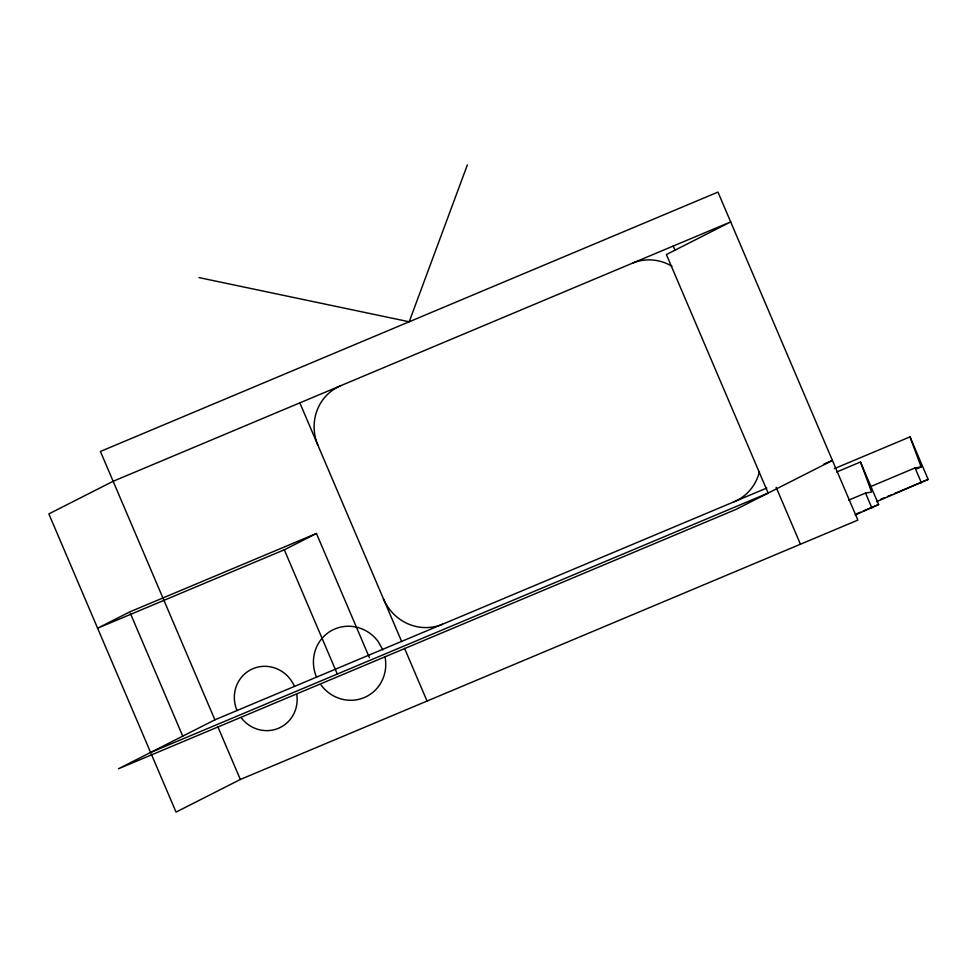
<?xml version="1.0" encoding="UTF-8"?>
<svg xmlns="http://www.w3.org/2000/svg" width="977" height="977" viewBox="0 0 977 977"><rect width="100%" height="100%" fill="white"/><g stroke="black" fill="none" stroke-linecap="round" stroke-linejoin="round"><path stroke-width="1.47" d="M467.372 164.905L409.192 321.775L199.039 277.602M316.45 533.479L129.746 611.895L97.602 628.211L284.307 549.795L316.45 533.479L369.44 657.729M766.811 488.024L214.891 719.829L118.461 768.765L735.999 509.396L832.441 460.46L824.026 463.99M214.891 719.829L100.423 451.459L717.961 192.09L857.867 520.106L240.33 779.475L176.043 812.095L151.191 753.841M855.083 515.026L878.628 504.547L860.481 461.999L836.666 472.001M876.577 501.665L928.15 479.414L910.002 436.878L834.346 468.655M870.226 486.754L915.058 467.922L921.14 466.945L910.002 436.878M916.927 468.716L921.14 466.945M848.72 500.114L865.537 493.055L871.618 492.078L860.481 461.999M880.509 499.43L884.71 497.659M887.519 496.487L891.72 494.716M894.529 493.544L928.15 479.414M856.206 513.963L860.419 512.192M863.216 511.02L878.628 504.547M382.862 649.876L378.062 641.401A37.321 35.856 63.1 0 0 331.203 630.776A37.321 35.856 63.1 0 0 316.316 676.646L316.585 677.122M915.058 467.922L921.421 482.833M865.537 493.055L871.899 507.967M673.238 246.033L674.985 250.149M776.178 487.364L800.432 544.226M299.841 402.866L401.596 641.413M404.551 648.349L427.034 701.059M284.307 549.795L337.297 674.045M217.847 726.766L240.33 779.475M130.344 613.287L182.748 736.145M759.447 471.525A46.175 44.356 63.1 0 1 734.081 501.775M442.496 624.242A46.175 44.356 63.1 0 1 383.472 598.95M296.776 694.537A32.424 31.142 63.1 0 1 278.457 728.292A32.424 31.142 63.1 0 1 241.282 717.851M237.02 710.535A32.424 31.142 63.1 0 1 253.019 668.659A32.424 31.142 63.1 0 1 294.468 686.416M384.914 656.532A37.321 35.856 63.1 0 1 364.971 697.26A37.321 35.856 63.1 0 1 321.115 685.121M317.952 445.329A46.175 44.356 63.1 0 1 340.753 385.683M632.327 263.216A46.175 44.356 63.1 0 1 671.871 266.196M113.137 481.282L48.85 513.902L150.605 752.461L768.142 493.092L666.387 254.533L730.686 221.913L113.137 481.282"/></g></svg>
